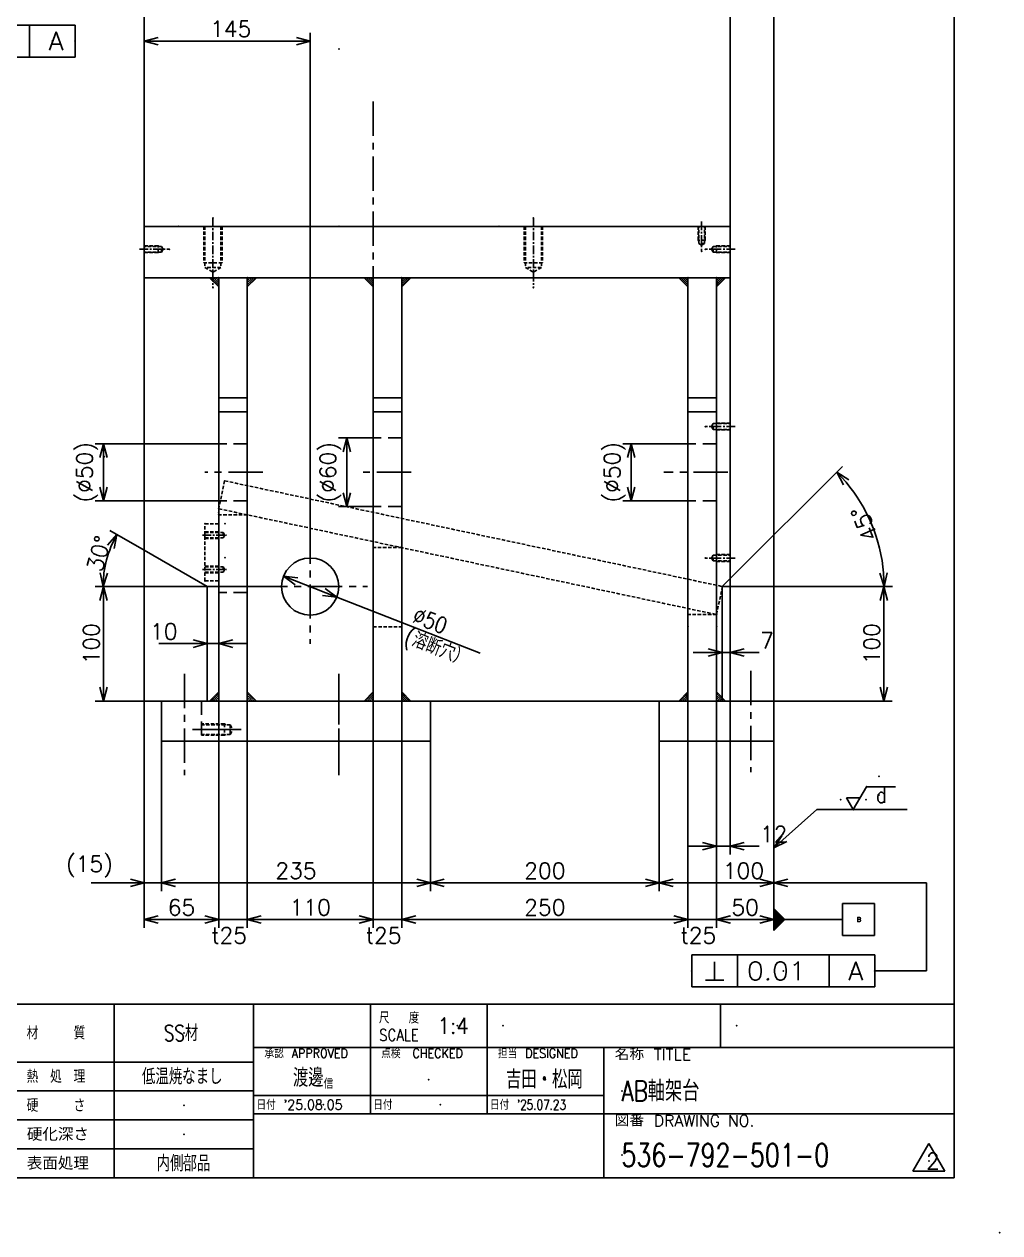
# Model space of a CAD drawing. Header units: millimetres. Extents: x -868 to 0, y 0 to 636.
# Drawn here: x -213.1 to 0, y 0 to 264.2 of the extents above; entities that cross this region are included whole.
import ezdxf

# ---------------------------------------------------------------- set-up
doc = ezdxf.new("R2010")
doc.units = ezdxf.units.MM
doc.linetypes.add('CENTER', pattern=[12, 7.5, -1.5, 1.5, -1.5])
doc.linetypes.add('DASHED', pattern=[4.5, 3, -1.5])
doc.layers.add('VIEW0001', color=7, linetype='Continuous')
doc.styles.get("Standard").update_dxf_attribs({"font": 'ROMANS', "bigfont": 'EXTFONT'})
doc.dimstyles.new('ISO-25', dxfattribs={"dimtxt": 2.5, "dimasz": 2.5, "dimexe": 1.25, "dimexo": 0.625, "dimtad": 1, "dimtxsty": 'Standard', "dimcen": 2.5, "dimadec": 0, "dimazin": 0, "dimtfac": 1, "dimtmove": 0, "dimatfit": 3, "dimfxl": 1, "dimarcsym": 0})

# ---------------------------------------------------------------- blocks, each defined once
blk = doc.blocks.new('DTL0018')
h = blk.add_hatch()
h.set_pattern_fill('ANSI31', color=0, scale=0.4, style=0, pattern_type=2)
h.set_pattern_definition([(45, (0, 0), (-0.89443, 0.89443), [])])
h.paths.add_polyline_path([(0, 8), (8, 0), (0, 0)])
at = {"color": 0, "linetype": 'Continuous'}
blk.add_line((8, 0), (0, 8), dxfattribs=at)
at = {"color": 0}
blk.add_point((0, 0), dxfattribs=at)
blk = doc.blocks.new('DTL0028')
at = {"color": 0, "linetype": 'CENTER'}
blk.add_line((4.2, 0), (-21.8, 0), dxfattribs=at)
at = {"color": 0, "linetype": 'DASHED'}
for p, q in [((-15, 2.5), (-16.4, 0)), ((-15, -2.5), (-16.4, 0)), ((-15, -2.5), (-15, 2.5)), ((-15, 2.5), (0, 2.5)), ((-12, 3), (-12.9, 2.5)), ((-12, -3), (-12, 3)), ((-12, 3), (0, 3)), ((-15, -2.5), (0, -2.5)), ((-12, -3), (-12.9, -2.5)), ((-12, -3), (0, -3))]:
    blk.add_line(p, q, dxfattribs=at)
at = {"color": 0}
for p in [(-21.8, 0), (-12, 0), (0, 0)]:
    blk.add_point(p, dxfattribs=at)
blk = doc.blocks.new('USER0011')
at = {"color": 0, "linetype": 'Continuous'}
for p, q in [((0, 3.5), (0, -3.5)), ((0, 3.5), (40, 3.5)), ((10, 3.5), (10, -3.5)), ((30, 3.5), (30, -3.5)), ((40, 3.5), (40, -3.5)), ((2.46, -2), (4.77, 2)), ((5.23, -2), (7.54, 2)), ((0, -3.5), (40, -3.5))]:
    blk.add_line(p, q, dxfattribs=at)
at = {"color": 0}
for p in [(0, 0), (20, 0), (35, 0), (40, 0)]:
    blk.add_point(p, dxfattribs=at)
at = {"color": 0, "char_height": 4, "attachment_point": 7}
for s, insert in [('{\\W1.06667;0.01}', (12.08, -2)), ('{\\W1.06667;A}', (34.24, -2))]:
    blk.add_mtext(s, dxfattribs=dict(at, insert=insert))
blk = doc.blocks.new('DTL0055')
at = {"color": 0, "linetype": 'CENTER'}
blk.add_line((-7.9, 0), (34.6, 0), dxfattribs=at)
at = {"color": 0, "linetype": 'DASHED'}
for p, q in [((20, 5), (0, 5)), ((25, 4.2), (0, 4.2)), ((20, 5), (20, -5)), ((20, 5), (21.3, 4.2)), ((25, 4.2), (27.5, 0)), ((25, 4.2), (25, -4.3)), ((25, -4.3), (0, -4.3)), ((20, -5), (0, -5)), ((20, -5), (21.3, -4.3)), ((25, -4.3), (27.5, 0))]:
    blk.add_line(p, q, dxfattribs=at)
at = {"color": 0}
for p in [(0, 0), (20, 0)]:
    blk.add_point(p, dxfattribs=at)
blk = doc.blocks.new('DTL0059')
at = {"color": 0, "linetype": 'CENTER'}
blk.add_line((-2.2, 0), (19.1, 0), dxfattribs=at)
at = {"color": 0, "linetype": 'DASHED'}
for p, q in [((0, 3), (12, 3)), ((0, 2.4), (16, 2.4)), ((12, 3), (12, -3)), ((16, 2.4), (16, -2.4)), ((16, 2.4), (17.4, 0)), ((16, -2.4), (17.4, 0)), ((0, -2.4), (16, -2.4)), ((0, -3), (12, -3))]:
    blk.add_line(p, q, dxfattribs=at)
at = {"color": 0}
for p in [(0, 0), (17.4, 0)]:
    blk.add_point(p, dxfattribs=at)
blk = doc.blocks.new('DTL0060')
at = {"color": 0, "linetype": 'DASHED'}
for p, q in [((0, 8), (32, 8)), ((0, 7), (36, 7)), ((32, 8), (32, -8)), ((36, 7), (40, 0)), ((36, 7), (36, -7)), ((0, -7), (36, -7)), ((0, -8), (32, -8)), ((36, -7), (40, 0))]:
    blk.add_line(p, q, dxfattribs=at)
at = {"color": 0}
for p in [(0, 0), (40, 0)]:
    blk.add_point(p, dxfattribs=at)
blk = doc.blocks.new('DTL0061')
at = {"color": 0, "linetype": 'Continuous'}
blk.add_line((-235, 248.7), (-235, 248.7), dxfattribs=at)
at = {"color": 0, "linetype": 'DASHED'}
for p, q in [((-129.8, 227.5), (-135, 203.1)), ((-129.8, 227.5), (305.2, 135.1)), ((-135, 203.1), (300, 110.6)), ((-110, 197.8), (-135, 197.8)), ((300, 110.6), (305.2, 135.1)), ((300, 110.6), (275, 110.6)), ((0, 100), (25, 100))]:
    blk.add_line(p, q, dxfattribs=at)
at = {"color": 100, "linetype": 'DASHED'}
blk.add_line((25, 169.1), (0, 169.1), dxfattribs=at)
at = {"color": 0}
for p in [(-235, 248.7), (-129.8, 227.5), (-129.8, 227.5), (-135, 203.1), (-135, 203.1), (-135, 197.8), (-110, 197.8), (0, 169.1), (25, 169.1), (305.2, 135.1), (305.2, 135.1), (275, 110.6), (300, 110.6), (300, 110.6), (300, 110.6), (0, 100), (25, 100), (275, 100), (300, 100), (0, 0)]:
    blk.add_point(p, dxfattribs=at)
blk = doc.blocks.new('DTL0058')
at = {"color": 0, "linetype": 'CENTER'}
for p, q in [((-490, 457.3), (-490, 396.5)), ((-210, 457.3), (-210, 396.5))]:
    blk.add_line(p, q, dxfattribs=at)
at = {"color": 0, "linetype": 'DASHED'}
for p, q in [((-497, 140), (-497, 190)), ((-485, 190), (-497, 190)), ((-485, 140), (-497, 140))]:
    blk.add_line(p, q, dxfattribs=at)
at = {"color": 0}
for p in [(-380, 605), (-490, 457.3), (-210, 457.3), (-520, 450), (-490, 450), (-380, 450), (-240, 450), (-210, 450), (-490, 410), (-210, 410), (-490, 396.5), (-210, 396.5), (-585, 248.7), (-585, 248.7), (-479.8, 227.5), (-479.8, 227.5), (-479.8, 227.5), (-479.8, 227.5), (-485, 203.1), (-485, 203.1), (-485, 203.1), (-485, 203.1), (-485, 200), (-485, 197.8), (-485, 197.8), (-460, 197.8), (-460, 197.8), (-497, 190), (-497, 190), (-497, 190), (-497, 180.2), (-497, 180), (-479.6, 190.2), (-479.6, 160.2), (-350, 169.1), (-350, 169.1), (-325, 169.1), (-325, 169.1), (-497, 150.2), (-497, 150), (-485, 150), (-497, 140), (-497, 140), (-497, 140), (-44.8, 135.1), (-44.8, 135.1), (-44.8, 135.1), (-44.8, 135.1), (-75, 110.6), (-75, 110.6), (-50, 110.6), (-50, 110.6), (-50, 110.6), (-50, 110.6), (-50, 110.6), (-50, 110.6), (-350, 100), (-350, 100), (-325, 100), (-325, 100), (-75, 100), (-75, 100), (-50, 100), (-50, 100), (-350, 0), (-350, 0), (-350, 0), (0, 0)]:
    blk.add_point(p, dxfattribs=at)
at = {"color": 0, "rotation": 269.9999999999999}
for p in [(-490, 450), (-210, 450)]:
    blk.add_blockref('DTL0060', p, dxfattribs=at)
at = {"color": 0}
for name, p in [('DTL0061', (-350, 0)), ('DTL0059', (-497, 180)), ('DTL0059', (-497, 150))]:
    blk.add_blockref(name, p, dxfattribs=at)
blk = doc.blocks.new('USER0012')
at = {"color": 0, "linetype": 'Continuous'}
for p, q in [((-40, 3.5), (0, 3.5)), ((-40, -3.5), (-40, 3.5)), ((-30, 3.5), (-30, -3.5)), ((-10, 3.5), (-10, -3.5)), ((0, 3.5), (0, -3.5)), ((-35, 2), (-35, -2)), ((-37, -2), (-33, -2)), ((-40, -3.5), (0, -3.5))]:
    blk.add_line(p, q, dxfattribs=at)
at = {"color": 0}
for p in [(-40, 0), (-40, 0), (-20, 0), (-5, 0), (0, 0)]:
    blk.add_point(p, dxfattribs=at)
at = {"color": 0, "char_height": 4, "attachment_point": 7}
for s, insert in [('{\\W1.06667;0.01}', (-27.92, -2)), ('{\\W1.06667;A}', (-5.76, -2))]:
    blk.add_mtext(s, dxfattribs=dict(at, insert=insert))
blk = doc.blocks.new('DTL0068')
at = {"color": 0, "linetype": 'Continuous'}
for p, q in [((60, -14), (60, 14)), ((88, 14), (60, 14)), ((88, -14), (88, 14)), ((9.6, 0), (0, 9.6)), ((0, -9.6), (0, 9.6)), ((0.6, -9), (0.6, 9)), ((1.3, -8.3), (1.3, 8.3)), ((1.9, -7.7), (1.9, 7.7)), ((2.6, -7), (2.6, 7)), ((3.2, -6.4), (3.2, 6.4)), ((3.8, -5.8), (3.8, 5.8)), ((4.5, -5.1), (4.5, 5.1)), ((5.1, -4.5), (5.1, 4.5)), ((5.8, -3.8), (5.8, 3.8)), ((6.4, -3.2), (6.4, 3.2)), ((7, -2.6), (7, 2.6)), ((7.7, -1.9), (7.7, 1.9)), ((8.3, -1.3), (8.3, 1.3)), ((9, -0.6), (9, 0.6)), ((9.6, 0), (0, -9.6)), ((60, 0), (9.6, 0)), ((88, -14), (60, -14))]:
    blk.add_line(p, q, dxfattribs=at)
at = {"color": 0}
for p in [(0, 0), (0, 0), (74, 0)]:
    blk.add_point(p, dxfattribs=at)
at = {"color": 0, "insert": (72.5, -2), "char_height": 4, "attachment_point": 7}
blk.add_mtext('{\\W1.06667;B}', dxfattribs=at)
blk = doc.blocks.new('_Open30')
at = {"color": 0, "linetype": 'ByBlock', "lineweight": -2}
for p, q in [((-1, 0.267949), (0, 0)), ((0, 0), (-1, -0.267949)), ((0, 0), (-1, 0))]:
    blk.add_line(p, q, dxfattribs=at)
blk = doc.blocks.new('*D96')
at = {"color": 0, "lineweight": -2}
for p, q in [((-183.14, 107.49), (-183.14, 74.7)), ((-124.39, 107.49), (-124.39, 74.7)), ((-127.39, 76.5), (-180.14, 76.5))]:
    blk.add_line(p, q, dxfattribs=at)
at = {"layer": 'Defpoints', "color": 0}
for p in [(-183.14, 107.49), (-124.39, 107.49), (-183.14, 76.5)]:
    blk.add_point(p, dxfattribs=at)
at = {"color": 0, "lineweight": -2, "xscale": 3, "yscale": 3, "zscale": 3, "rotation": 180}
blk.add_blockref('_Open30', (-183.14, 76.5), dxfattribs=at)
at = {"color": 0, "lineweight": -2, "xscale": 3, "yscale": 3, "zscale": 3}
blk.add_blockref('_Open30', (-124.39, 76.5), dxfattribs=at)
at = {"color": 0, "insert": (-153.76, 79.14), "char_height": 3.5, "attachment_point": 5}
blk.add_mtext('235', dxfattribs=at)
blk = doc.blocks.new('*D118')
at = {"color": 0, "lineweight": -2}
for p, q in [((-74.39, 107.49), (-74.39, 74.7)), ((-49.39, 107.49), (-49.39, 74.7)), ((-71.39, 76.5), (-52.39, 76.5))]:
    blk.add_line(p, q, dxfattribs=at)
at = {"layer": 'Defpoints', "color": 0}
for p in [(-74.39, 107.49), (-49.39, 107.49), (-49.39, 76.5)]:
    blk.add_point(p, dxfattribs=at)
at = {"color": 0, "lineweight": -2, "xscale": 3, "yscale": 3, "zscale": 3, "rotation": 180}
blk.add_blockref('_Open30', (-74.39, 76.5), dxfattribs=at)
at = {"color": 0, "lineweight": -2, "xscale": 3, "yscale": 3, "zscale": 3}
blk.add_blockref('_Open30', (-49.39, 76.5), dxfattribs=at)
at = {"color": 0, "insert": (-56, 79.14), "char_height": 3.5, "attachment_point": 5}
blk.add_mtext('100', dxfattribs=at)
blk = doc.blocks.new('*D119')
at = {"color": 0, "lineweight": -2}
blk.add_line((-77.39, 76.5), (-121.39, 76.5), dxfattribs=at)
at = {"layer": 'Defpoints', "color": 0}
for p in [(-124.39, 107.49), (-74.39, 107.49), (-124.39, 76.5)]:
    blk.add_point(p, dxfattribs=at)
at = {"color": 0, "lineweight": -2, "xscale": 3, "yscale": 3, "zscale": 3, "rotation": 180}
blk.add_blockref('_Open30', (-124.39, 76.5), dxfattribs=at)
at = {"color": 0, "lineweight": -2, "xscale": 3, "yscale": 3, "zscale": 3}
blk.add_blockref('_Open30', (-74.39, 76.5), dxfattribs=at)
at = {"color": 0, "insert": (-99.39, 79.14), "char_height": 3.5, "attachment_point": 5}
blk.add_mtext('200', dxfattribs=at)
blk = doc.blocks.new('*D120')
at = {"color": 7, "linetype": 'Continuous'}
for p, q in [((-186.89, 119.99), (-186.89, 74.7)), ((-183.14, 107.49), (-183.14, 74.7)), ((-186.89, 76.5), (-189.94, 77.32)), ((-183.14, 76.5), (-180.08, 77.32)), ((-186.89, 76.5), (-198.5, 76.5)), ((-193.24, 76.5), (-176.79, 76.5)), ((-186.89, 76.5), (-189.94, 75.68)), ((-183.14, 76.5), (-180.08, 75.68))]:
    blk.add_line(p, q, dxfattribs=at)
at = {"layer": 'Defpoints', "color": 0}
for p in [(-186.89, 119.99), (-183.14, 107.49), (-183.14, 76.5)]:
    blk.add_point(p, dxfattribs=at)
at = {"color": 0, "insert": (-198.86, 80.04), "char_height": 3.5, "attachment_point": 5}
blk.add_mtext('(15)', dxfattribs=at)
blk = doc.blocks.new('*D121')
at = {"color": 0, "lineweight": -2}
for p, q in [((-186.89, 149.18), (-186.89, 66.7)), ((-170.64, 116.24), (-170.64, 66.7)), ((-173.64, 68.5), (-183.89, 68.5))]:
    blk.add_line(p, q, dxfattribs=at)
at = {"layer": 'Defpoints', "color": 0}
for p in [(-186.89, 149.18), (-170.64, 116.24), (-186.89, 68.5)]:
    blk.add_point(p, dxfattribs=at)
at = {"color": 0, "lineweight": -2, "xscale": 3, "yscale": 3, "zscale": 3, "rotation": 180}
blk.add_blockref('_Open30', (-186.89, 68.5), dxfattribs=at)
at = {"color": 0, "lineweight": -2, "xscale": 3, "yscale": 3, "zscale": 3}
blk.add_blockref('_Open30', (-170.64, 68.5), dxfattribs=at)
at = {"color": 0, "insert": (-178.76, 71.14), "char_height": 3.5, "attachment_point": 5}
blk.add_mtext('65', dxfattribs=at)
blk = doc.blocks.new('*D122')
at = {"color": 7, "linetype": 'Continuous'}
for p, q in [((-164.39, 116.24), (-164.39, 66.7)), ((-170.64, 68.5), (-173.69, 69.32)), ((-170.64, 70.8), (-170.64, 66.7)), ((-164.39, 68.5), (-161.33, 69.32)), ((-158.04, 68.5), (-176.99, 68.5)), ((-170.64, 68.5), (-173.69, 67.68)), ((-164.39, 68.5), (-161.33, 67.68))]:
    blk.add_line(p, q, dxfattribs=at)
at = {"layer": 'Defpoints', "color": 0}
for p in [(-164.39, 116.24), (-170.64, 70.8), (-170.64, 68.5)]:
    blk.add_point(p, dxfattribs=at)
at = {"color": 7, "char_height": 3.5, "attachment_point": 7}
for s, insert in [('\\W1; ', (-172.26, 69.38)), ('\\W1;t25', (-172.26, 63.25))]:
    blk.add_mtext(s, dxfattribs=dict(at, insert=insert))
blk = doc.blocks.new('*D123')
at = {"color": 7, "linetype": 'Continuous'}
for p, q in [((-136.89, 116.24), (-136.89, 66.7)), ((-130.64, 116.24), (-130.64, 66.7)), ((-136.89, 68.5), (-139.94, 69.32)), ((-130.64, 68.5), (-127.58, 69.32)), ((-124.29, 68.5), (-143.24, 68.5)), ((-136.89, 68.5), (-139.94, 67.68)), ((-130.64, 68.5), (-127.58, 67.68))]:
    blk.add_line(p, q, dxfattribs=at)
at = {"layer": 'Defpoints', "color": 0}
for p in [(-136.89, 116.24), (-130.64, 116.24), (-136.89, 68.5)]:
    blk.add_point(p, dxfattribs=at)
at = {"color": 7, "char_height": 3.5, "attachment_point": 7}
for s, insert in [('\\W1; ', (-138.51, 69.38)), ('\\W1;t25', (-138.51, 63.25))]:
    blk.add_mtext(s, dxfattribs=dict(at, insert=insert))
blk = doc.blocks.new('*D124')
at = {"color": 7, "linetype": 'Continuous'}
for p, q in [((-68.14, 116.24), (-68.14, 66.7)), ((-61.89, 116.24), (-61.89, 66.7)), ((-68.14, 68.5), (-71.19, 69.32)), ((-61.89, 68.5), (-58.83, 69.32)), ((-74.49, 68.5), (-55.54, 68.5)), ((-68.14, 68.5), (-71.19, 67.68)), ((-61.89, 68.5), (-58.83, 67.68))]:
    blk.add_line(p, q, dxfattribs=at)
at = {"layer": 'Defpoints', "color": 0}
for p in [(-68.14, 116.24), (-61.89, 116.24), (-61.89, 68.5)]:
    blk.add_point(p, dxfattribs=at)
at = {"color": 7, "char_height": 3.5, "attachment_point": 7}
for s, insert in [('\\W1; ', (-69.76, 69.38)), ('\\W1;t25', (-69.76, 63.25))]:
    blk.add_mtext(s, dxfattribs=dict(at, insert=insert))
blk = doc.blocks.new('*D125')
at = {"color": 0, "lineweight": -2}
blk.add_line((-127.64, 68.5), (-71.14, 68.5), dxfattribs=at)
at = {"layer": 'Defpoints', "color": 0}
for p in [(-130.64, 116.24), (-68.14, 116.24), (-68.14, 68.5)]:
    blk.add_point(p, dxfattribs=at)
at = {"color": 0, "lineweight": -2, "xscale": 3, "yscale": 3, "zscale": 3}
for p, rotation in [((-130.64, 68.5), 180), ((-68.14, 68.5), 360)]:
    blk.add_blockref('_Open30', p, dxfattribs=dict(at, rotation=rotation))
at = {"color": 0, "insert": (-99.39, 71.14), "char_height": 3.5, "attachment_point": 5}
blk.add_mtext('250', dxfattribs=at)
blk = doc.blocks.new('*D126')
at = {"color": 0, "lineweight": -2}
blk.add_line((-161.39, 68.5), (-139.89, 68.5), dxfattribs=at)
at = {"layer": 'Defpoints', "color": 0}
for p in [(-164.39, 116.24), (-136.89, 116.24), (-136.89, 68.5)]:
    blk.add_point(p, dxfattribs=at)
at = {"color": 0, "lineweight": -2, "xscale": 3, "yscale": 3, "zscale": 3, "rotation": 180}
blk.add_blockref('_Open30', (-164.39, 68.5), dxfattribs=at)
at = {"color": 0, "lineweight": -2, "xscale": 3, "yscale": 3, "zscale": 3}
blk.add_blockref('_Open30', (-136.89, 68.5), dxfattribs=at)
at = {"color": 0, "insert": (-150.64, 71.14), "char_height": 3.5, "attachment_point": 5}
blk.add_mtext('110', dxfattribs=at)
blk = doc.blocks.new('*D127')
at = {"color": 0, "lineweight": -2}
for p, q in [((-49.39, 107.49), (-49.39, 66.7)), ((-61.89, 70.8), (-61.89, 66.7)), ((-52.39, 68.5), (-58.89, 68.5))]:
    blk.add_line(p, q, dxfattribs=at)
at = {"layer": 'Defpoints', "color": 0}
for p in [(-49.39, 107.49), (-61.89, 70.8), (-61.89, 68.5)]:
    blk.add_point(p, dxfattribs=at)
at = {"color": 0, "lineweight": -2, "xscale": 3, "yscale": 3, "zscale": 3, "rotation": 180}
blk.add_blockref('_Open30', (-61.89, 68.5), dxfattribs=at)
at = {"color": 0, "lineweight": -2, "xscale": 3, "yscale": 3, "zscale": 3}
blk.add_blockref('_Open30', (-49.39, 68.5), dxfattribs=at)
at = {"color": 0, "insert": (-55.64, 71.14), "char_height": 3.5, "attachment_point": 5}
blk.add_mtext('50', dxfattribs=at)
blk = doc.blocks.new('*D128')
at = {"color": 7, "linetype": 'Continuous'}
for p, q in [((-58.89, 142.99), (-58.89, 82.7)), ((-61.89, 84.5), (-64.94, 85.32)), ((-58.89, 84.5), (-55.83, 85.32)), ((-52.54, 84.5), (-68.24, 84.5)), ((-61.89, 84.5), (-64.94, 83.68)), ((-58.89, 84.5), (-55.83, 83.68)), ((-58.89, 84.5), (-53, 84.5))]:
    blk.add_line(p, q, dxfattribs=at)
at = {"layer": 'Defpoints', "color": 0}
for p in [(-58.89, 142.99), (-61.89, 84.5), (-61.89, 70.8)]:
    blk.add_point(p, dxfattribs=at)
at = {"color": 0, "insert": (-49.41, 87.14), "char_height": 3.5, "attachment_point": 5}
blk.add_mtext('12', dxfattribs=at)
blk = doc.blocks.new('*D129')
at = {"color": 0, "lineweight": -2}
for p, q in [((-186.89, 219.99), (-186.89, 270.3)), ((-58.89, 219.99), (-58.89, 270.3)), ((-183.89, 268.5), (-61.89, 268.5))]:
    blk.add_line(p, q, dxfattribs=at)
at = {"layer": 'Defpoints', "color": 0}
for p in [(-58.89, 268.5), (-186.89, 219.99), (-58.89, 219.99)]:
    blk.add_point(p, dxfattribs=at)
at = {"color": 0, "lineweight": -2, "xscale": 3, "yscale": 3, "zscale": 3, "rotation": 180}
blk.add_blockref('_Open30', (-186.89, 268.5), dxfattribs=at)
at = {"color": 0, "lineweight": -2, "xscale": 3, "yscale": 3, "zscale": 3}
blk.add_blockref('_Open30', (-58.89, 268.5), dxfattribs=at)
at = {"color": 0, "insert": (-122.89, 271.14), "char_height": 3.5, "attachment_point": 5}
blk.add_mtext('512', dxfattribs=at)
blk = doc.blocks.new('*D130')
at = {"color": 0, "lineweight": -2}
for p, q in [((-49.39, 116.24), (-49.39, 270.3)), ((-55.89, 268.5), (-52.39, 268.5))]:
    blk.add_line(p, q, dxfattribs=at)
at = {"layer": 'Defpoints', "color": 0}
for p in [(-49.39, 268.5), (-58.89, 219.99), (-49.39, 116.24)]:
    blk.add_point(p, dxfattribs=at)
at = {"color": 0, "lineweight": -2, "xscale": 3, "yscale": 3, "zscale": 3, "rotation": 180}
blk.add_blockref('_Open30', (-58.89, 268.5), dxfattribs=at)
at = {"color": 0, "lineweight": -2, "xscale": 3, "yscale": 3, "zscale": 3}
blk.add_blockref('_Open30', (-49.39, 268.5), dxfattribs=at)
at = {"color": 0, "insert": (-54.14, 271.14), "char_height": 3.5, "attachment_point": 5}
blk.add_mtext('38', dxfattribs=at)
blk = doc.blocks.new('*D131')
at = {"color": 0, "lineweight": -2}
for p, q in [((-150.64, 153.74), (-150.64, 262.3)), ((-153.64, 260.5), (-183.89, 260.5))]:
    blk.add_line(p, q, dxfattribs=at)
at = {"layer": 'Defpoints', "color": 0}
for p in [(-186.89, 290.2), (-186.89, 260.5), (-150.64, 153.74)]:
    blk.add_point(p, dxfattribs=at)
at = {"color": 0, "lineweight": -2, "xscale": 3, "yscale": 3, "zscale": 3, "rotation": 180}
blk.add_blockref('_Open30', (-186.89, 260.5), dxfattribs=at)
at = {"color": 0, "lineweight": -2, "xscale": 3, "yscale": 3, "zscale": 3}
blk.add_blockref('_Open30', (-150.64, 260.5), dxfattribs=at)
at = {"color": 0, "insert": (-168, 263.14), "char_height": 3.5, "attachment_point": 5}
blk.add_mtext('145', dxfattribs=at)
blk = doc.blocks.new('*D164')
at = {"color": 0, "lineweight": -2}
for p, q in [((-163.14, 141.24), (-197.62, 141.24)), ((-195.82, 138.24), (-195.82, 119.24)), ((-183.14, 116.24), (-197.62, 116.24))]:
    blk.add_line(p, q, dxfattribs=at)
at = {"layer": 'Defpoints', "color": 0}
for p in [(-163.14, 141.24), (-195.82, 116.24), (-183.14, 116.24)]:
    blk.add_point(p, dxfattribs=at)
at = {"color": 0, "lineweight": -2, "xscale": 3, "yscale": 3, "zscale": 3}
for p, rotation in [((-195.82, 141.24), 90), ((-195.82, 116.24), 270)]:
    blk.add_blockref('_Open30', p, dxfattribs=dict(at, rotation=rotation))
at = {"color": 0, "insert": (-198.46, 128.74), "char_height": 3.5, "attachment_point": 5, "rotation": 90}
blk.add_mtext('100', dxfattribs=at)
blk = doc.blocks.new('*D168')
at = {"color": 7, "linetype": 'Continuous'}
for p, q in [((-156.46, 143.52), (-144.82, 138.96)), ((-156.46, 143.52), (-153.32, 143.17)), ((-156.46, 143.52), (-153.91, 141.64)), ((-144.82, 138.96), (-147.36, 140.84)), ((-144.82, 138.96), (-147.96, 139.31)), ((-144.82, 138.96), (-113.53, 126.71))]:
    blk.add_line(p, q, dxfattribs=at)
at = {"layer": 'Defpoints', "color": 0}
for p in [(-156.46, 143.52), (-144.82, 138.96)]:
    blk.add_point(p, dxfattribs=at)
at = {"color": 7, "char_height": 3.5, "attachment_point": 7, "rotation": 338.6}
for s, insert in [('\\W0.833333;∅50', (-128.57, 133.54)), ('\\W0.833333;(溶断穴）', (-130.8, 127.84))]:
    blk.add_mtext(s, dxfattribs=dict(at, insert=insert))
blk = doc.blocks.new('SYM0030')
at = {"color": 7, "linetype": 'Continuous'}
for p, q in [((0, 0), (40.93, 52.95)), ((40.93, 52.95), (89.94, 52.95)), ((0, 0), (1.22, 2.92)), ((0, 0), (2.52, 1.92))]:
    blk.add_line(p, q, dxfattribs=at)
at = {"color": 7, "insert": (43.07, 53.82), "char_height": 3.5, "attachment_point": 7}
blk.add_mtext('{\\W0.833333;2×2-M6深12（両側）}', dxfattribs=at)
blk = doc.blocks.new('*D243')
at = {"color": 0, "lineweight": -2}
for p, q in [((-186.89, 149.18), (-194.42, 153.53)), ((-197.62, 141.24), (-194.11, 141.24))]:
    blk.add_line(p, q, dxfattribs=at)
blk.add_arc((-173.14, 141.24), 22.77, 157.5535, 172.4465, dxfattribs=at)
at = {"layer": 'Defpoints', "color": 0}
for p in [(-186.89, 149.18), (-195.57, 145.19), (-197.62, 141.24), (-173.14, 141.24)]:
    blk.add_point(p, dxfattribs=at)
at = {"color": 0, "lineweight": -2, "xscale": 3, "yscale": 3, "zscale": 3}
for p, rotation in [((-192.86, 152.63), 63.77672601802809), ((-195.91, 141.24), 266.2232739819719)]:
    blk.add_blockref('_Open30', p, dxfattribs=dict(at, rotation=rotation))
at = {"color": 7, "insert": (-195.14, 148.01), "char_height": 3.5, "attachment_point": 8, "rotation": 75}
blk.add_mtext('\\W1;30°', dxfattribs=at)
blk = doc.blocks.new('*D244')
at = {"color": 7, "linetype": 'Continuous'}
for p, q in [((-66.99, 126.83), (-52.54, 126.83)), ((-60.64, 126.83), (-63.69, 127.65)), ((-60.64, 126.83), (-63.69, 126.01)), ((-58.89, 126.83), (-55.83, 127.65)), ((-58.89, 126.83), (-55.83, 126.01)), ((-58.89, 126.83), (-53.79, 126.83))]:
    blk.add_line(p, q, dxfattribs=at)
at = {"layer": 'Defpoints', "color": 0}
for p in [(-58.89, 142.99), (-58.89, 126.83), (-60.64, 116.24)]:
    blk.add_point(p, dxfattribs=at)
at = {"color": 0, "insert": (-50.83, 129.46), "char_height": 3.5, "attachment_point": 5}
blk.add_mtext('7', dxfattribs=at)
blk = doc.blocks.new('*D245')
at = {"color": 0, "lineweight": -2}
for p, q in [((-60.64, 141.24), (-23.54, 141.24)), ((-25.34, 138.24), (-25.34, 119.24)), ((-49.39, 116.24), (-23.54, 116.24))]:
    blk.add_line(p, q, dxfattribs=at)
at = {"layer": 'Defpoints', "color": 0}
for p in [(-60.64, 141.24), (-49.39, 116.24), (-25.35, 116.24)]:
    blk.add_point(p, dxfattribs=at)
at = {"color": 0, "lineweight": -2, "xscale": 3, "yscale": 3, "zscale": 3}
for p, rotation in [((-25.34, 141.24), 90.00000000000001), ((-25.34, 116.24), 270)]:
    blk.add_blockref('_Open30', p, dxfattribs=dict(at, rotation=rotation))
at = {"color": 0, "insert": (-27.99, 128.74), "char_height": 3.5, "attachment_point": 5, "rotation": 90}
blk.add_mtext('100', dxfattribs=at)
blk = doc.blocks.new('*D246')
at = {"color": 0, "lineweight": -2}
for p, q in [((-58.89, 142.99), (-34.35, 167.53)), ((-25.74, 141.24), (-23.46, 141.24))]:
    blk.add_line(p, q, dxfattribs=at)
blk.add_arc((-60.64, 141.24), 35.38, 4.8594, 40.1406, dxfattribs=at)
at = {"layer": 'Defpoints', "color": 0}
for p in [(-30, 158.93), (-58.89, 142.99), (-60.64, 141.24), (-25.74, 141.24)]:
    blk.add_point(p, dxfattribs=at)
at = {"color": 0, "lineweight": -2, "xscale": 3, "yscale": 3, "zscale": 3}
for p, rotation in [((-35.62, 166.26), 132.5703071344452), ((-25.26, 141.24), 272.4296928655553)]:
    blk.add_blockref('_Open30', p, dxfattribs=dict(at, rotation=rotation))
at = {"color": 7, "insert": (-27.95, 155.66), "char_height": 3.5, "attachment_point": 8, "rotation": 112.5}
blk.add_mtext('\\W1;45°', dxfattribs=at)
blk = doc.blocks.new('USER0001')
at = {"color": 0, "linetype": 'Continuous'}
for p, q in [((0, 0), (2.89, 5)), ((2.89, 5), (9.2, 5)), ((-1.5, 2.6), (0, 0)), ((-1.5, 2.6), (1.5, 2.6))]:
    blk.add_line(p, q, dxfattribs=at)
at = {"color": 0}
for p in [(5.6, 7.3), (2.89, 5), (5.6, 3.2), (5.6, 3.2), (-2.8, 2.2), (2.8, 2.2), (0, 0)]:
    blk.add_point(p, dxfattribs=at)
blk = doc.blocks.new('SYM0036')
at = {"color": 0}
blk.add_blockref('USER0001', (0, 0), dxfattribs=at)
at = {"color": 0, "insert": (4.98, 1.45), "char_height": 3.5, "attachment_point": 7}
blk.add_mtext('{\\W0.8;d}', dxfattribs=at)
blk = doc.blocks.new('SYM0037')
at = {"color": 7, "linetype": 'Continuous'}
for q in [(3.05, 0.82), (33.39, 0), (3.05, -0.82)]:
    blk.add_line((0, 0), q, dxfattribs=at)
blk = doc.blocks.new('SYM0038')
at = {"color": 7, "linetype": 'Continuous'}
for p, q in [((0, 0), (9.37, 8.37)), ((9.37, 8.37), (29.1, 8.37)), ((0, 0), (1.73, 2.65)), ((0, 0), (2.82, 1.43))]:
    blk.add_line(p, q, dxfattribs=at)
blk = doc.blocks.new('*D293')
at = {"color": 0, "lineweight": -2}
for p, q in [((-68.14, 172.49), (-82.36, 172.49)), ((-80.56, 169.49), (-80.56, 162.99)), ((-68.14, 159.99), (-82.36, 159.99))]:
    blk.add_line(p, q, dxfattribs=at)
at = {"layer": 'Defpoints', "color": 0}
for p in [(-68.14, 172.49), (-80.56, 159.99), (-68.14, 159.99)]:
    blk.add_point(p, dxfattribs=at)
at = {"color": 0, "lineweight": -2, "xscale": 3, "yscale": 3, "zscale": 3}
for p, rotation in [((-80.56, 172.49), 90), ((-80.56, 159.99), 270)]:
    blk.add_blockref('_Open30', p, dxfattribs=dict(at, rotation=rotation))
at = {"color": 0, "insert": (-84.09, 166.24), "char_height": 3.5, "attachment_point": 5, "rotation": 90}
blk.add_mtext('(∅50)', dxfattribs=at)
blk = doc.blocks.new('*D294')
at = {"color": 0, "lineweight": -2}
for p, q in [((-136.89, 173.74), (-144.45, 173.74)), ((-142.65, 161.74), (-142.65, 170.74)), ((-136.89, 158.74), (-144.45, 158.74))]:
    blk.add_line(p, q, dxfattribs=at)
at = {"layer": 'Defpoints', "color": 0}
for p in [(-142.65, 173.74), (-136.89, 173.74), (-136.89, 158.74)]:
    blk.add_point(p, dxfattribs=at)
at = {"color": 0, "lineweight": -2, "xscale": 3, "yscale": 3, "zscale": 3}
for p, rotation in [((-142.65, 173.74), 90), ((-142.65, 158.74), 270)]:
    blk.add_blockref('_Open30', p, dxfattribs=dict(at, rotation=rotation))
at = {"color": 0, "insert": (-146.19, 166.24), "char_height": 3.5, "attachment_point": 5, "rotation": 90}
blk.add_mtext('(∅60)', dxfattribs=at)
blk = doc.blocks.new('*D295')
at = {"color": 0, "lineweight": -2}
for p, q in [((-170.64, 172.49), (-197.62, 172.49)), ((-195.82, 169.49), (-195.82, 162.99)), ((-170.64, 159.99), (-197.62, 159.99))]:
    blk.add_line(p, q, dxfattribs=at)
at = {"layer": 'Defpoints', "color": 0}
for p in [(-170.64, 172.49), (-195.82, 159.99), (-170.64, 159.99)]:
    blk.add_point(p, dxfattribs=at)
at = {"color": 0, "lineweight": -2, "xscale": 3, "yscale": 3, "zscale": 3}
for p, rotation in [((-195.82, 172.49), 90), ((-195.82, 159.99), 270)]:
    blk.add_blockref('_Open30', p, dxfattribs=dict(at, rotation=rotation))
at = {"color": 0, "insert": (-199.35, 166.24), "char_height": 3.5, "attachment_point": 5, "rotation": 90}
blk.add_mtext('(∅50)', dxfattribs=at)
blk = doc.blocks.new('*D366')
at = {"color": 211, "linetype": 'Continuous'}
for p, q in [((-173.14, 128.79), (-176.19, 129.61)), ((-170.64, 128.79), (-167.58, 129.61)), ((-173.14, 128.79), (-183.71, 128.79)), ((-164.29, 128.79), (-179.49, 128.79)), ((-173.14, 128.79), (-176.19, 127.97)), ((-170.64, 128.79), (-167.58, 127.97))]:
    blk.add_line(p, q, dxfattribs=at)
at = {"layer": 'Defpoints', "color": 0}
for p in [(-173.14, 141.24), (-173.14, 128.79), (-170.64, 116.24)]:
    blk.add_point(p, dxfattribs=at)
at = {"color": 0, "insert": (-182.63, 131.43), "char_height": 3.5, "attachment_point": 5}
blk.add_mtext('10', dxfattribs=at)

msp = doc.modelspace()

# ---------------------------------------------------------------- linework, layer by layer
at = {"color": 7, "linetype": 'CENTER'}
for p, q in [((-136.889, 247.268), (-136.889, 101.396)), ((-161.025, 166.24), (-173.639, 166.24)), ((-128.613, 166.24), (-139.326, 166.24)), ((-59.389, 166.24), (-73.404, 166.24)), ((-150.639, 153.74), (-150.639, 128.74)), ((-163.139, 141.24), (-138.139, 141.24)), ((-178.139, 122.198), (-178.139, 100.006)), ((-144.389, 122.198), (-144.389, 100.006)), ((-54.389, 122.815), (-54.389, 100.7)), ((-144.389, 118.575), (-144.389, 100.7)), ((-167.261, 109.99), (-176.314, 109.99))]:
    msp.add_line(p, q, dxfattribs=at)
at = {"color": 7, "linetype": 'Continuous'}
for p, q in [((-186.889, 219.99), (-58.889, 219.99)), ((-186.889, 219.99), (-186.889, 149.179)), ((-58.889, 219.99), (-58.889, 142.99)), ((-186.889, 208.74), (-58.889, 208.74)), ((-170.639, 116.24), (-170.639, 208.74)), ((-164.389, 116.24), (-164.389, 208.74)), ((-136.889, 116.24), (-136.889, 208.74)), ((-130.639, 116.24), (-130.639, 208.74)), ((-68.139, 116.24), (-68.139, 208.74)), ((-61.889, 208.74), (-61.889, 116.24)), ((-170.639, 182.49), (-164.389, 182.49)), ((-136.889, 182.49), (-130.639, 182.49)), ((-68.139, 182.49), (-61.889, 182.49)), ((-170.639, 179.476), (-164.389, 179.476)), ((-136.889, 179.476), (-130.639, 179.476)), ((-68.139, 179.476), (-61.889, 179.476)), ((-195.639, 169.655), (-195.639, 169.655)), ((-186.889, 149.179), (-173.139, 141.24)), ((-60.639, 141.24), (-58.889, 142.99)), ((-173.139, 116.24), (-173.139, 141.24)), ((-60.639, 141.24), (-60.639, 116.24)), ((-183.139, 116.24), (-183.139, 107.49)), ((-49.389, 116.24), (-183.139, 116.24)), ((-124.389, 116.24), (-124.389, 107.49)), ((-74.389, 116.24), (-74.389, 107.49)), ((-49.389, 116.24), (-49.389, 107.49)), ((-183.139, 107.49), (-124.389, 107.49)), ((-149.389, 107.49), (-143.139, 107.49)), ((-74.389, 107.49), (-49.389, 107.49)), ((-16, 76.5), (-16, 57.238)), ((-27.313, 57.238), (-16, 57.238))]:
    msp.add_line(p, q, dxfattribs=at)
at = {"color": 7, "linetype": 'DASHED'}
for p, q in [((-164.389, 172.49), (-170.639, 172.49)), ((-130.639, 173.74), (-136.889, 173.74)), ((-61.889, 172.49), (-68.139, 172.49)), ((-164.389, 159.99), (-170.639, 159.99)), ((-130.639, 158.74), (-136.889, 158.74)), ((-61.889, 159.99), (-68.139, 159.99)), ((-164.389, 139.99), (-170.639, 139.99)), ((-174.389, 116.24), (-174.389, 107.49))]:
    msp.add_line(p, q, dxfattribs=at)
at = {"color": 7, "linetype": 'Continuous'}
msp.add_circle((-150.639, 141.24), 6.25, dxfattribs=at)
at = {"layer": 'VIEW0001', "color": 7, "linetype": 'Continuous'}
for p, q in [((-10, 12), (-10, 585)), ((-380.5, 50), (-10, 50)), ((-193.5, 50), (-193.5, 12)), ((-163, 50), (-163, 12)), ((-137.5, 50), (-137.5, 26)), ((-112, 26), (-112, 50)), ((-61, 40.5), (-61, 50)), ((-163, 40.5), (-10, 40.5)), ((-86.5, 12), (-86.5, 40.5)), ((-163, 37.333), (-218, 37.333)), ((-163, 31), (-218, 31)), ((-163, 30), (-86.5, 30)), ((-163, 24.667), (-218, 24.667)), ((-163, 26), (-10, 26)), ((-15.5, 19.5), (-19, 13.5)), ((-12, 13.5), (-15.5, 19.5)), ((-163, 18.333), (-218, 18.333)), ((-19, 13.5), (-12, 13.5)), ((-800, 12), (-10, 12))]:
    msp.add_line(p, q, dxfattribs=at)
at = {"layer": 'VIEW0001', "color": 7}
for p in [(-118.5, 45.25), (-108.5, 45.25), (-57.5, 45.25), (-178.25, 43.667), (-178.25, 34.167), (-150.25, 33.5), (-124.75, 33.5), (-99.25, 33.5), (-82.5, 31), (-178.25, 27.833), (-147.75, 28), (-122.25, 28), (-96.75, 28), (-178.25, 21.5), (-82.5, 17), (-178.25, 15.167), (-82, 15), (-15.5, 15.7), (0, 0)]:
    msp.add_point(p, dxfattribs=at)

# ---------------------------------------------------------------- block references
at = {"color": 7}
for name, p in [('SYM0030', (-296.932, 215.552)), ('USER0011', (-242, 260.5)), ('SYM0036', (-32, 92.5)), ('SYM0038', (-49.369, 84.127)), ('SYM0037', (-49.389, 76.5)), ('USER0012', (-27.313, 57.238))]:
    msp.add_blockref(name, p, dxfattribs=at)
at = {"color": 7, "xscale": 0.25, "yscale": 0.25, "zscale": 0.25}
for name, p in [('DTL0058', (-49.389, 107.49)), ('DTL0028', (-58.889, 214.99)), ('DTL0028', (-58.889, 176.24)), ('DTL0028', (-58.889, 147.49)), ('DTL0018', (-164.389, 116.24)), ('DTL0018', (-130.639, 116.24)), ('DTL0018', (-61.889, 116.24)), ('DTL0055', (-174.389, 109.99)), ('DTL0068', (-49.389, 68.5))]:
    msp.add_blockref(name, p, dxfattribs=at)
at = {"color": 7, "xscale": 0.25, "zscale": 0.25}
for name, p, yscale, rotation in [('DTL0028', (-65.139, 219.99), 0.25, 89.99999999999997), ('DTL0028', (-186.889, 214.99), -0.25, 180), ('DTL0018', (-170.639, 208.74), 0.25, 180), ('DTL0018', (-164.389, 208.74), 0.25, 270), ('DTL0018', (-136.889, 208.74), 0.25, 180), ('DTL0018', (-130.639, 208.74), 0.25, 270), ('DTL0018', (-68.139, 208.74), 0.25, 180), ('DTL0018', (-61.889, 208.74), 0.25, 270), ('DTL0018', (-170.639, 116.24), 0.25, 90.00000000000001), ('DTL0018', (-136.889, 116.24), 0.25, 90.00000000000001), ('DTL0018', (-68.139, 116.24), 0.25, 90.00000000000001)]:
    msp.add_blockref(name, p, dxfattribs=dict(at, yscale=yscale, rotation=rotation))

# ---------------------------------------------------------------- texts
at = {"layer": 'VIEW0001', "color": 7, "attachment_point": 7}
for s, insert, char_height in [('{\\W0.833333;尺}', (-135.625, 45.75), 2.5), ('{\\W0.833333;度}', (-129.125, 45.75), 2.5), ('{\\W0.833333;材\u3000\u3000\u3000質}', (-212.6, 42.267), 2.8), ('{\\W0.761905;SS材}', (-182.6, 41.917), 3.5), ('{\\W0.914286;1:4}', (-122.85, 43.5), 3.5), ('{\\W0.848484;SCALE}', (-135.576, 42), 2.5), ('{\\W0.833333;承認}', (-160.636, 38.15), 2.2), ('{\\W0.888889;APPROVED}', (-154.687, 38.25), 2), ('{\\W0.833333;点検}', (-135.136, 38.15), 2.2), ('{\\W0.888889;CHECKED}', (-128.298, 38.25), 2), ('{\\W0.833333;担当}', (-109.636, 38.15), 2.2), ('{\\W0.888889;DESIGNED}', (-103.687, 38.25), 2), ('{\\W1.16667;名称}', (-84.125, 37.75), 2.5), ('{\\W1;TITLE}', (-75.589, 37.75), 2.5), ('{\\W0.833333;熱\u3000処\u3000理}', (-212.6, 32.767), 2.8), ('{\\W0.761905;低温焼なまし}', (-187.4, 32.417), 3.5), ('{\\W0.761905;\\A1;渡邊{\\H0.5x;\\S^ 信;}}', (-154.436, 31.5), 4), ('{\\W0.761905;吉田・松岡}', (-107.879, 31.5), 4), ('{\\W0.761905;AB軸架台}', (-82.648, 28.75), 4.5), ('{\\W0.833333;硬\u3000\u3000\u3000さ}', (-212.6, 26.433), 2.8), ('{\\W0.833333;日付}', (-162.386, 26.9), 2.2), ("{\\W0.914286;'25.08.05}", (-156.519, 26.9), 2.2), ('{\\W0.833333;日付}', (-136.886, 26.9), 2.2), ('{\\W0.833333;日付}', (-111.386, 26.9), 2.2), ("{\\W0.761905;'25.07.23}", (-105.519, 26.9), 2.2), ('{\\W1.16667;図番}', (-84.125, 23.25), 2.5), ('{\\W1;DRAWING NO.}', (-75.589, 23.25), 2.5), ('{\\W1.10119;硬化深さ}', (-212.55, 20.1), 2.8), ('{\\W0.761905;536-792-501-0}', (-82.664, 14.5), 5), ('{\\W1.10119;表面処理}', (-212.55, 13.767), 2.8), ('{\\W0.761905;内側部品}', (-184.2, 13.417), 3.5), ('{\\W1;2}', (-16.125, 13.95), 3.5)]:
    msp.add_mtext(s, dxfattribs=dict(at, insert=insert, char_height=char_height))

# ---------------------------------------------------------------- dimensions: what is measured, and where the dimension line sits
at = {"color": 7}
for base, p1, p2, text, override, picture, middle in [((-186.889, 260.501), (-150.639, 153.74), (-186.889, 290.201), '145', {"dimtxt": 3.5, "dimasz": 3, "dimexe": 1.8, "dimexo": 0, "dimgap": 0.875, "dimtad": 1, "dimtih": 0, "dimtoh": 0, "dimdec": 0, "dimdsep": 46, "dimblk1": 'Open30', "dimblk2": 'Open30', "dimsah": 1, "dimse1": 0, "dimse2": 1, "dimtmove": 0}, '*D131', (-167.998, 260.501)), ((-186.889, 68.501), (-170.639, 116.24), (-186.889, 149.179), '65', {"dimtxt": 3.5, "dimasz": 3, "dimexe": 1.8, "dimexo": 0, "dimgap": 0.875, "dimtad": 1, "dimtih": 0, "dimtoh": 0, "dimdec": 0, "dimdsep": 46, "dimblk1": 'Open30', "dimblk2": 'Open30', "dimsah": 1, "dimse1": 0, "dimse2": 0, "dimtmove": 0}, '*D121', (-178.762, 68.501)), ((-61.889, 84.501), (-58.889, 142.99), (-61.889, 70.801), '12', {"dimtxt": 3.5, "dimasz": 3, "dimexe": 1.8, "dimexo": 0, "dimgap": 0.875, "dimtad": 1, "dimtih": 0, "dimtoh": 0, "dimdec": 0, "dimdsep": 46, "dimblk1": 'Open30', "dimblk2": 'Open30', "dimsah": 1, "dimse1": 0, "dimse2": 1, "dimtmove": 0}, '*D128', (-49.413, 84.501)), ((-170.639, 68.501), (-164.389, 116.24), (-170.639, 70.801), '\\Pt25', {"dimtxt": 3.5, "dimasz": 3, "dimexe": 1.8, "dimexo": 0, "dimgap": 0.875, "dimtad": 1, "dimtih": 0, "dimtoh": 0, "dimdec": 0, "dimdsep": 46, "dimblk1": 'Open30', "dimblk2": 'Open30', "dimsah": 1, "dimse1": 0, "dimse2": 0, "dimtmove": 0}, '*D122', (-167.512, 68.501)), ((-136.889, 68.501), (-130.639, 116.24), (-136.889, 116.24), '\\Pt25', {"dimtxt": 3.5, "dimasz": 3, "dimexe": 1.8, "dimexo": 0, "dimgap": 0.875, "dimtad": 1, "dimtih": 0, "dimtoh": 0, "dimdec": 0, "dimdsep": 46, "dimblk1": 'Open30', "dimblk2": 'Open30', "dimsah": 1, "dimse1": 0, "dimse2": 0, "dimtmove": 0}, '*D123', (-133.762, 68.501)), ((-183.139, 76.501), (-124.389, 107.49), (-183.139, 107.49), '235', {"dimtxt": 3.5, "dimasz": 3, "dimexe": 1.8, "dimexo": 0, "dimgap": 0.875, "dimtad": 1, "dimtih": 0, "dimtoh": 0, "dimdec": 0, "dimdsep": 46, "dimblk1": 'Open30', "dimblk2": 'Open30', "dimsah": 1, "dimse1": 0, "dimse2": 0, "dimtmove": 0}, '*D96', (-153.762, 76.501)), ((-124.389, 76.501), (-74.389, 107.49), (-124.389, 107.49), '200', {"dimtxt": 3.5, "dimasz": 3, "dimexe": 1.8, "dimexo": 0, "dimgap": 0.875, "dimtad": 1, "dimtih": 0, "dimtoh": 0, "dimdec": 0, "dimdsep": 46, "dimblk1": 'Open30', "dimblk2": 'Open30', "dimsah": 1, "dimse1": 1, "dimse2": 1, "dimtmove": 0}, '*D119', (-99.387, 76.501)), ((-61.889, 68.501), (-49.389, 107.49), (-61.889, 70.801), '50', {"dimtxt": 3.5, "dimasz": 3, "dimexe": 1.8, "dimexo": 0, "dimgap": 0.875, "dimtad": 1, "dimtih": 0, "dimtoh": 0, "dimdec": 0, "dimdsep": 46, "dimblk1": 'Open30', "dimblk2": 'Open30', "dimsah": 1, "dimse1": 0, "dimse2": 0, "dimtmove": 0}, '*D127', (-55.637, 68.501))]:
    dim = msp.add_linear_dim(base=base, p1=p1, p2=p2, text=text, dimstyle='ISO-25', override=override, dxfattribs=at)
    dim.commit()
    dim.dimension.update_dxf_attribs({"geometry": picture, "text_midpoint": middle, "dimtype": 160})
for base, p1, p2, angle, text, override, picture, middle in [((-58.889, 268.5), (-186.889, 219.99), (-58.889, 219.99), 180, '512', {"dimtxt": 3.5, "dimasz": 3, "dimexe": 1.8, "dimexo": 0, "dimgap": 0.875, "dimtad": 1, "dimtih": 0, "dimtoh": 0, "dimdec": 0, "dimdsep": 46, "dimblk1": 'Open30', "dimblk2": 'Open30', "dimsah": 1, "dimse1": 0, "dimse2": 0, "dimtmove": 0}, '*D129', (-122.888, 268.5)), ((-49.389, 268.5), (-58.889, 219.99), (-49.389, 116.24), 180, '38', {"dimtxt": 3.5, "dimasz": 3, "dimexe": 1.8, "dimexo": 0, "dimgap": 0.875, "dimtad": 1, "dimtih": 0, "dimtoh": 0, "dimdec": 0, "dimdsep": 46, "dimblk1": 'Open30', "dimblk2": 'Open30', "dimsah": 1, "dimse1": 1, "dimse2": 0, "dimtmove": 0}, '*D130', (-54.138, 268.5)), ((-195.816, 159.99), (-170.639, 172.49), (-170.639, 159.99), 90, '(∅50)', {"dimtxt": 3.5, "dimasz": 3, "dimexe": 1.8, "dimexo": 0, "dimgap": 0.875, "dimtad": 1, "dimtih": 0, "dimtoh": 0, "dimdec": 0, "dimdsep": 46, "dimblk1": 'Open30', "dimblk2": 'Open30', "dimsah": 1, "dimse1": 0, "dimse2": 0, "dimtmove": 0}, '*D295', (-195.816, 166.241)), ((-142.651, 173.74), (-136.889, 158.74), (-136.889, 173.74), 270, '(∅60)', {"dimtxt": 3.5, "dimasz": 3, "dimexe": 1.8, "dimexo": 0, "dimgap": 0.875, "dimtad": 1, "dimtih": 0, "dimtoh": 0, "dimdec": 0, "dimdsep": 46, "dimblk1": 'Open30', "dimblk2": 'Open30', "dimsah": 1, "dimse1": 0, "dimse2": 0, "dimtmove": 0}, '*D294', (-142.651, 166.241)), ((-80.556, 159.99), (-68.139, 172.49), (-68.139, 159.99), 90, '(∅50)', {"dimtxt": 3.5, "dimasz": 3, "dimexe": 1.8, "dimexo": 0, "dimgap": 0.875, "dimtad": 1, "dimtih": 0, "dimtoh": 0, "dimdec": 0, "dimdsep": 46, "dimblk1": 'Open30', "dimblk2": 'Open30', "dimsah": 1, "dimse1": 0, "dimse2": 0, "dimtmove": 0}, '*D293', (-80.556, 166.241)), ((-58.889, 126.829), (-60.639, 116.24), (-58.889, 142.99), 180, '7', {"dimtxt": 3.5, "dimasz": 3, "dimexe": 1.8, "dimexo": 0, "dimgap": 0.875, "dimtad": 1, "dimtih": 0, "dimtoh": 0, "dimdec": 0, "dimdsep": 46, "dimblk1": 'Open30', "dimblk2": 'Open30', "dimsah": 1, "dimse1": 1, "dimse2": 1, "dimtmove": 0}, '*D244', (-50.829, 126.829)), ((-195.816, 116.24), (-163.139, 141.24), (-183.139, 116.24), 90, '100', {"dimtxt": 3.5, "dimasz": 3, "dimexe": 1.8, "dimexo": 0, "dimgap": 0.875, "dimtad": 1, "dimtih": 0, "dimtoh": 0, "dimdec": 0, "dimdsep": 46, "dimblk1": 'Open30', "dimblk2": 'Open30', "dimsah": 1, "dimse1": 0, "dimse2": 0, "dimtmove": 0}, '*D164', (-195.816, 128.741)), ((-25.345, 116.24), (-60.639, 141.24), (-49.389, 116.24), 90, '100', {"dimtxt": 3.5, "dimasz": 3, "dimexe": 1.8, "dimexo": 0, "dimgap": 0.875, "dimtad": 1, "dimtih": 0, "dimtoh": 0, "dimdec": 0, "dimdsep": 46, "dimblk1": 'Open30', "dimblk2": 'Open30', "dimsah": 1, "dimse1": 0, "dimse2": 0, "dimtmove": 0}, '*D245', (-25.345, 128.741)), ((-183.139, 76.501), (-186.889, 119.99), (-183.139, 107.49), 180, '(15)', {"dimtxt": 3.5, "dimasz": 3, "dimexe": 1.8, "dimexo": 0, "dimgap": 0.875, "dimtad": 1, "dimtih": 0, "dimtoh": 0, "dimdec": 0, "dimdsep": 46, "dimblk1": 'Open30', "dimblk2": 'Open30', "dimsah": 1, "dimse1": 0, "dimse2": 0, "dimtmove": 0}, '*D120', (-198.858, 76.501)), ((-136.889, 68.501), (-164.389, 116.24), (-136.889, 116.24), 180, '110', {"dimtxt": 3.5, "dimasz": 3, "dimexe": 1.8, "dimexo": 0, "dimgap": 0.875, "dimtad": 1, "dimtih": 0, "dimtoh": 0, "dimdec": 0, "dimdsep": 46, "dimblk1": 'Open30', "dimblk2": 'Open30', "dimsah": 1, "dimse1": 1, "dimse2": 1, "dimtmove": 0}, '*D126', (-150.638, 68.501)), ((-68.139, 68.501), (-130.639, 116.24), (-68.139, 116.24), 180, '250', {"dimtxt": 3.5, "dimasz": 3, "dimexe": 1.8, "dimexo": 0, "dimgap": 0.875, "dimtad": 1, "dimtih": 0, "dimtoh": 0, "dimdec": 0, "dimdsep": 46, "dimblk1": 'Open30', "dimblk2": 'Open30', "dimsah": 1, "dimse1": 1, "dimse2": 1, "dimtmove": 0}, '*D125', (-99.388, 68.501)), ((-61.889, 68.501), (-68.139, 116.24), (-61.889, 116.24), 180, '\\Pt25', {"dimtxt": 3.5, "dimasz": 3, "dimexe": 1.8, "dimexo": 0, "dimgap": 0.875, "dimtad": 1, "dimtih": 0, "dimtoh": 0, "dimdec": 0, "dimdsep": 46, "dimblk1": 'Open30', "dimblk2": 'Open30', "dimsah": 1, "dimse1": 0, "dimse2": 0, "dimtmove": 0}, '*D124', (-65.013, 68.501)), ((-49.389, 76.501), (-74.389, 107.49), (-49.389, 107.49), 180, '100', {"dimtxt": 3.5, "dimasz": 3, "dimexe": 1.8, "dimexo": 0, "dimgap": 0.875, "dimtad": 1, "dimtih": 0, "dimtoh": 0, "dimdec": 0, "dimdsep": 46, "dimblk1": 'Open30', "dimblk2": 'Open30', "dimsah": 1, "dimse1": 0, "dimse2": 0, "dimtmove": 0}, '*D118', (-55.999, 76.501))]:
    dim = msp.add_linear_dim(base=base, p1=p1, p2=p2, angle=angle, text=text, dimstyle='ISO-25', override=override, dxfattribs=at)
    dim.commit()
    dim.dimension.update_dxf_attribs({"geometry": picture, "text_midpoint": middle, "dimtype": 160})
for base, center, p1, p2, text, picture, middle in [((-29.996, 158.932), (-60.639, 141.24), (-25.74, 141.24), (-58.889, 142.99), '45°', '*D246', (-27.949, 154.78)), ((-195.566, 145.195), (-173.139, 141.24), (-186.889, 149.179), (-197.618, 141.24), '30°', '*D243', (-195.135, 147.136))]:
    dim = msp.add_angular_dim_3p(base=base, center=center, p1=p1, p2=p2, text=text, dimstyle='ISO-25', override={"dimtxt": 3.5, "dimasz": 3, "dimexe": 1.8, "dimexo": 0, "dimgap": 0.875, "dimtad": 1, "dimtih": 0, "dimtoh": 0, "dimdsep": 46, "dimblk1": 'Open30', "dimblk2": 'Open30', "dimsah": 1, "dimse1": 0, "dimse2": 0, "dimaunit": 1, "dimadec": 0, "dimtmove": 0}, dxfattribs=at)
    dim.commit()
    dim.dimension.update_dxf_attribs({"geometry": picture, "text_midpoint": middle, "dimtype": 165})
dim = msp.add_diameter_dim_2p(p1=(-144.819, 138.961), p2=(-156.459, 143.519), text='∅50\\P(溶断穴）', dimstyle='ISO-25', override={"dimtxt": 3.5, "dimasz": 3, "dimgap": 0.875, "dimtad": 1, "dimtih": 0, "dimtoh": 0, "dimdec": 0, "dimdsep": 46, "dimblk1": 'Open30', "dimblk2": 'Open30', "dimsah": 1, "dimtmove": 0}, dxfattribs=at)
dim.commit()
dim.dimension.update_dxf_attribs({"geometry": '*D168', "text_midpoint": (-121.207, 129.715), "dimtype": 163})
at = {"color": 211}
dim = msp.add_linear_dim(base=(-173.139, 128.794), p1=(-170.639, 116.24), p2=(-173.139, 141.24), text='10', dimstyle='ISO-25', override={"dimtxt": 3.5, "dimasz": 3, "dimexe": 1.8, "dimexo": 2.54, "dimgap": 0.875, "dimtad": 1, "dimtih": 0, "dimtoh": 0, "dimdec": 0, "dimdsep": 46, "dimblk1": 'Open30', "dimblk2": 'Open30', "dimsah": 1, "dimse1": 1, "dimse2": 1, "dimtmove": 0}, dxfattribs=at)
dim.commit()
dim.dimension.update_dxf_attribs({"geometry": '*D366', "text_midpoint": (-182.633, 128.794), "dimtype": 160})

doc.saveas('drawing.dxf')
